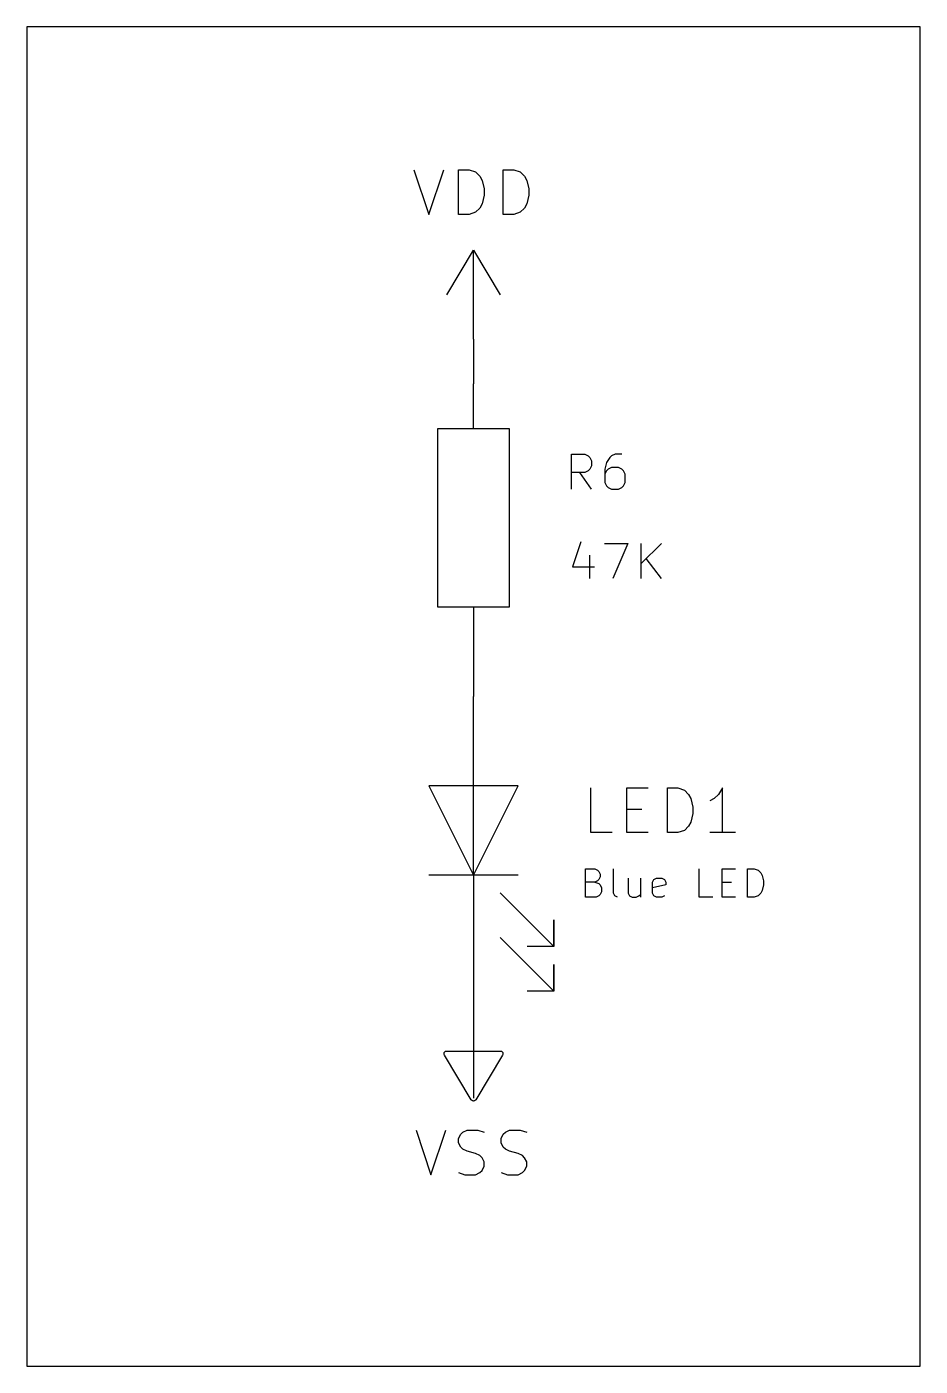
# Model space of a CAD drawing. Header units: millimetres. Extents: x 10 to 287, y -200 to -10.
# Drawn here: x 114.3 to 139.7, y -139.7 to -101.6 of the extents above; entities that cross this region are included whole.
import ezdxf

# ---------------------------------------------------------------- set-up
doc = ezdxf.new("R2010")
doc.units = ezdxf.units.MM
for name, color, linetype in [('GREENSIXTYFIVE', 129, 'CONTINUOUS'), ('LIGHTBLUE', 172, 'CONTINUOUS'), ('LIGHTGREEN', 92, 'CONTINUOUS'), ('RED', 14, 'CONTINUOUS')]:
    doc.layers.add(name, color=color, linetype=linetype)

msp = doc.modelspace()

# ---------------------------------------------------------------- linework, layer by layer
at = {"layer": 'GREENSIXTYFIVE', "linetype": 'CONTINUOUS'}
for p, q in [((125.3066, -105.6661), (125.7299, -106.9361)), ((125.7299, -106.9361), (126.1533, -105.6661)), ((126.5766, -106.9361), (126.5766, -105.6661)), ((126.5766, -105.6661), (126.879, -105.6661)), ((126.879, -105.6661), (127.0604, -105.7266)), ((127.0604, -105.7266), (127.1814, -105.8476)), ((127.1814, -105.8476), (127.2419, -105.9685)), ((127.8466, -106.9361), (127.8466, -105.6661)), ((127.8466, -105.6661), (128.149, -105.6661)), ((128.149, -105.6661), (128.3304, -105.7266)), ((128.3304, -105.7266), (128.4514, -105.8476)), ((128.4514, -105.8476), (128.5119, -105.9685)), ((127.2419, -105.9685), (127.3023, -106.2104)), ((127.3023, -106.2104), (127.3023, -106.3918)), ((128.5119, -105.9685), (128.5723, -106.2104)), ((128.5723, -106.2104), (128.5723, -106.3918)), ((127.2419, -106.6337), (127.1814, -106.7547)), ((127.3023, -106.3918), (127.2419, -106.6337)), ((128.5119, -106.6337), (128.4514, -106.7547)), ((128.5723, -106.3918), (128.5119, -106.6337)), ((126.879, -106.9361), (126.5766, -106.9361)), ((127.0604, -106.8757), (126.879, -106.9361)), ((127.1814, -106.7547), (127.0604, -106.8757)), ((128.149, -106.9361), (127.8466, -106.9361)), ((128.3304, -106.8757), (128.149, -106.9361)), ((128.4514, -106.7547), (128.3304, -106.8757)), ((129.785, -114.7561), (129.785, -113.7561)), ((129.785, -113.7561), (130.166, -113.7561)), ((130.166, -113.7561), (130.2612, -113.8037)), ((130.2612, -113.8037), (130.3089, -113.8513)), ((130.3089, -113.8513), (130.3565, -113.9465)), ((130.8803, -113.8513), (130.785, -113.9942)), ((130.9279, -113.8037), (130.8803, -113.8513)), ((131.0231, -113.7561), (130.9279, -113.8037)), ((131.2136, -113.7561), (131.0231, -113.7561)), ((130.166, -114.2799), (129.785, -114.2799)), ((130.3565, -114.7561), (130.0231, -114.2799)), ((130.2612, -114.2323), (130.166, -114.2799)), ((130.3089, -114.1846), (130.2612, -114.2323)), ((130.3565, -114.0894), (130.3089, -114.1846)), ((130.3565, -113.9465), (130.3565, -114.0894)), ((130.785, -113.9942), (130.7374, -114.1846)), ((130.7374, -114.1846), (130.7374, -114.5656)), ((130.785, -114.2323), (130.7374, -114.3275)), ((130.8327, -114.1846), (130.785, -114.2323)), ((130.9279, -114.137), (130.8327, -114.1846)), ((131.1184, -114.137), (130.9279, -114.137)), ((131.2136, -114.1846), (131.1184, -114.137)), ((131.2612, -114.2323), (131.2136, -114.1846)), ((131.3089, -114.3275), (131.2612, -114.2323)), ((130.7374, -114.5656), (130.785, -114.6608)), ((130.785, -114.6608), (130.8327, -114.7085)), ((131.2136, -114.7085), (131.2612, -114.6608)), ((131.2612, -114.6608), (131.3089, -114.5656)), ((131.3089, -114.5656), (131.3089, -114.3275)), ((130.8327, -114.7085), (130.9279, -114.7561)), ((130.9279, -114.7561), (131.1184, -114.7561)), ((131.1184, -114.7561), (131.2136, -114.7085)), ((130.056, -116.2485), (129.8179, -116.9627)), ((130.7227, -116.2961), (131.3894, -116.2961)), ((131.3894, -116.2961), (130.9608, -117.2961)), ((131.7703, -117.2961), (131.7703, -116.2961)), ((132.3418, -116.2961), (131.7703, -116.8675)), ((129.8179, -116.9627), (130.437, -116.9627)), ((130.2941, -116.6294), (130.2941, -117.2961)), ((132.3418, -117.2961), (131.9132, -116.7246)), ((130.3345, -124.5226), (130.3345, -123.2526)), ((131.3626, -124.5226), (131.3626, -123.2526)), ((131.3626, -123.2526), (131.9674, -123.2526)), ((132.5116, -124.5226), (132.5116, -123.2526)), ((132.5116, -123.2526), (132.814, -123.2526)), ((132.814, -123.2526), (132.9954, -123.3131)), ((132.9954, -123.3131), (133.1164, -123.4341)), ((133.1164, -123.4341), (133.1769, -123.555)), ((133.9631, -123.4341), (133.8421, -123.555)), ((134.084, -123.2526), (133.9631, -123.4341)), ((134.084, -124.5226), (134.084, -123.2526)), ((133.1769, -123.555), (133.2373, -123.7969)), ((133.2373, -123.7969), (133.2373, -123.9783)), ((133.8421, -123.555), (133.7212, -123.6155)), ((131.3626, -123.8574), (131.786, -123.8574)), ((133.2373, -123.9783), (133.1769, -124.2202)), ((130.9393, -124.5226), (130.3345, -124.5226)), ((131.9674, -124.5226), (131.3626, -124.5226)), ((132.814, -124.5226), (132.5116, -124.5226)), ((132.9954, -124.4622), (132.814, -124.5226)), ((133.1164, -124.3412), (132.9954, -124.4622)), ((133.1769, -124.2202), (133.1164, -124.3412)), ((134.4469, -124.5226), (133.7212, -124.5226)), ((125.3671, -132.9822), (125.7904, -134.2522)), ((125.7904, -134.2522), (126.2138, -132.9822)), ((126.5767, -133.2241), (126.6371, -133.1032)), ((126.5767, -133.3451), (126.5767, -133.2241)), ((126.6371, -133.466), (126.5767, -133.3451)), ((126.6371, -133.1032), (126.6976, -133.0427)), ((126.6976, -133.0427), (126.8186, -132.9822)), ((126.8186, -132.9822), (127.1209, -132.9822)), ((127.1209, -132.9822), (127.3024, -133.0427)), ((127.7862, -133.2241), (127.8466, -133.1032)), ((127.7862, -133.3451), (127.7862, -133.2241)), ((127.8466, -133.466), (127.7862, -133.3451)), ((127.8466, -133.1032), (127.9071, -133.0427)), ((127.9071, -133.0427), (128.0281, -132.9822)), ((128.0281, -132.9822), (128.3304, -132.9822)), ((128.3304, -132.9822), (128.5119, -133.0427)), ((126.6976, -133.5265), (126.6371, -133.466)), ((126.8186, -133.587), (126.6976, -133.5265)), ((127.0605, -133.6475), (126.8186, -133.587)), ((127.1814, -133.7079), (127.0605, -133.6475)), ((127.2419, -133.7684), (127.1814, -133.7079)), ((127.9071, -133.5265), (127.8466, -133.466)), ((128.0281, -133.587), (127.9071, -133.5265)), ((128.27, -133.6475), (128.0281, -133.587)), ((128.3909, -133.7079), (128.27, -133.6475)), ((128.4514, -133.7684), (128.3909, -133.7079)), ((127.3024, -133.8894), (127.2419, -133.7684)), ((127.2419, -134.1313), (127.3024, -134.0103)), ((127.3024, -134.0103), (127.3024, -133.8894)), ((128.5119, -133.8894), (128.4514, -133.7684)), ((128.4514, -134.1313), (128.5119, -134.0103)), ((128.5119, -134.0103), (128.5119, -133.8894)), ((126.5767, -134.1918), (126.7581, -134.2522)), ((126.7581, -134.2522), (127.0605, -134.2522)), ((127.0605, -134.2522), (127.1814, -134.1918)), ((127.1814, -134.1918), (127.2419, -134.1313)), ((127.7862, -134.1918), (127.9676, -134.2522)), ((127.9676, -134.2522), (128.27, -134.2522)), ((128.27, -134.2522), (128.3909, -134.1918)), ((128.3909, -134.1918), (128.4514, -134.1313))]:
    msp.add_line(p, q, dxfattribs=at)
at = {"layer": 'LIGHTBLUE', "linetype": 'CONTINUOUS'}
for p, q in [((114.3, -101.6), (114.3, -139.7)), ((139.7, -101.6), (114.3, -101.6)), ((139.7, -139.7), (139.7, -101.6)), ((130.1814, -126.3545), (130.1814, -125.5545)), ((130.1814, -125.5545), (130.4481, -125.5545)), ((130.4481, -125.5545), (130.5243, -125.5926)), ((130.5243, -125.5926), (130.5624, -125.6307)), ((130.5624, -125.6307), (130.6005, -125.7069)), ((130.6005, -125.7069), (130.6005, -125.7831)), ((130.9814, -126.2403), (130.9814, -125.5545)), ((133.4194, -126.3545), (133.4194, -125.5545)), ((134.067, -126.3545), (134.067, -125.5545)), ((134.067, -125.5545), (134.448, -125.5545)), ((134.7908, -126.3545), (134.7908, -125.5545)), ((134.7908, -125.5545), (134.9813, -125.5545)), ((134.9813, -125.5545), (135.0956, -125.5926)), ((135.0956, -125.5926), (135.1718, -125.6688)), ((135.1718, -125.6688), (135.2099, -125.745)), ((130.4481, -125.9355), (130.1814, -125.9355)), ((130.5243, -125.8974), (130.4481, -125.9355)), ((130.4481, -125.9355), (130.5624, -125.9736)), ((130.5624, -125.8593), (130.5243, -125.8974)), ((130.6005, -125.7831), (130.5624, -125.8593)), ((130.5624, -125.9736), (130.6005, -126.0117)), ((130.6005, -126.0117), (130.6386, -126.0879)), ((130.6386, -126.0879), (130.6386, -126.2022)), ((131.4004, -125.8212), (131.4004, -126.2403)), ((131.7433, -125.8212), (131.7433, -126.3545)), ((132.0861, -125.9355), (132.1242, -125.8593)), ((132.0861, -126.2403), (132.0861, -125.9355)), ((132.4671, -126.0117), (132.0861, -126.0879)), ((132.1242, -125.8593), (132.2004, -125.8212)), ((132.2004, -125.8212), (132.3528, -125.8212)), ((132.3528, -125.8212), (132.429, -125.8593)), ((132.429, -125.8593), (132.4671, -125.9355)), ((132.4671, -125.9355), (132.4671, -126.0117)), ((134.067, -125.9355), (134.3337, -125.9355)), ((135.2099, -125.745), (135.248, -125.8974)), ((135.248, -126.0117), (135.2099, -126.1641)), ((135.248, -125.8974), (135.248, -126.0117)), ((130.4862, -126.3545), (130.1814, -126.3545)), ((130.5624, -126.3165), (130.4862, -126.3545)), ((130.6005, -126.2784), (130.5624, -126.3165)), ((130.6386, -126.2022), (130.6005, -126.2784)), ((131.0195, -126.3165), (130.9814, -126.2403)), ((131.0957, -126.3545), (131.0195, -126.3165)), ((131.4004, -126.2403), (131.4385, -126.3165)), ((131.4385, -126.3165), (131.5147, -126.3545)), ((131.5147, -126.3545), (131.629, -126.3545)), ((131.629, -126.3545), (131.7052, -126.3165)), ((131.7052, -126.3165), (131.7433, -126.2784)), ((132.1242, -126.3165), (132.0861, -126.2403)), ((132.2004, -126.3545), (132.1242, -126.3165)), ((132.3528, -126.3545), (132.2004, -126.3545)), ((132.429, -126.3165), (132.3528, -126.3545)), ((133.8004, -126.3545), (133.4194, -126.3545)), ((134.448, -126.3545), (134.067, -126.3545)), ((134.9813, -126.3545), (134.7908, -126.3545)), ((135.0956, -126.3165), (134.9813, -126.3545)), ((135.1718, -126.2403), (135.0956, -126.3165)), ((135.2099, -126.1641), (135.1718, -126.2403)), ((114.3, -139.7), (139.7, -139.7))]:
    msp.add_line(p, q, dxfattribs=at)
at = {"layer": 'LIGHTGREEN', "linetype": 'CONTINUOUS'}
for p, q in [((127, -110.49), (127, -111.76)), ((127, -119.38), (127, -120.65)), ((127, -128.27), (127, -129.54))]:
    msp.add_line(p, q, dxfattribs=at)
at = {"layer": 'RED', "linetype": 'CONTINUOUS'}
for p, q in [((126.238, -109.22), (127, -107.95)), ((127, -107.95), (127.762, -109.22)), ((127, -110.49), (127, -107.95)), ((127, -113.03), (127, -111.76)), ((125.984, -118.11), (125.984, -113.03)), ((125.984, -113.03), (128.016, -113.03)), ((128.016, -113.03), (128.016, -118.11)), ((128.016, -118.11), (125.984, -118.11)), ((127, -118.11), (127, -119.38)), ((127, -123.19), (127, -120.65)), ((128.27, -123.19), (125.73, -123.19)), ((125.73, -123.19), (127, -125.73)), ((127, -125.73), (127, -123.19)), ((127, -125.73), (128.27, -123.19)), ((128.27, -125.73), (125.73, -125.73)), ((127, -125.73), (127, -128.27)), ((127.762, -126.238), (129.286, -127.762)), ((129.286, -127.762), (129.286, -127)), ((129.286, -127), (129.286, -127.762)), ((127.762, -127.508), (129.286, -129.032)), ((129.286, -127.762), (128.524, -127.762)), ((129.286, -129.032), (129.286, -128.27)), ((129.286, -128.27), (129.286, -129.032)), ((129.286, -129.032), (128.524, -129.032)), ((127, -129.54), (127, -132.08)), ((126.1619, -130.8063), (126.1633, -130.8006)), ((126.1633, -130.8156), (126.1619, -130.8063)), ((126.1633, -130.7951), (126.1668, -130.7865)), ((126.1633, -130.8006), (126.1633, -130.7951)), ((126.1633, -130.8249), (126.1633, -130.8156)), ((126.1654, -130.8301), (126.1633, -130.8249)), ((126.1663, -130.8357), (126.1654, -130.8301)), ((126.1727, -130.8492), (126.1663, -130.8357)), ((126.1668, -130.7865), (126.1691, -130.7774)), ((126.1691, -130.7774), (126.1724, -130.7728)), ((126.1724, -130.7728), (126.1746, -130.7677)), ((126.9347, -132.1192), (126.1727, -130.8492)), ((126.1746, -130.7677), (126.1812, -130.761)), ((126.1812, -130.761), (126.1868, -130.7536)), ((126.1868, -130.7536), (126.1915, -130.7507)), ((126.1915, -130.7507), (126.1957, -130.7466)), ((126.1957, -130.7466), (126.2045, -130.7429)), ((126.2045, -130.7429), (126.2123, -130.7383)), ((126.2123, -130.7383), (126.2178, -130.7374)), ((126.2178, -130.7374), (126.2231, -130.7353)), ((126.2231, -130.7353), (126.238, -130.7338)), ((126.238, -130.7338), (127.762, -130.7338)), ((127.8274, -130.8492), (127.0653, -132.1192)), ((127.762, -130.7338), (127.7769, -130.7353)), ((127.7769, -130.7353), (127.7817, -130.7373)), ((127.7817, -130.7373), (127.7877, -130.7382)), ((127.7877, -130.7382), (127.7958, -130.7431)), ((127.7958, -130.7431), (127.8043, -130.7466)), ((127.8043, -130.7466), (127.8084, -130.7507)), ((127.8084, -130.7507), (127.8132, -130.7536)), ((127.8132, -130.7536), (127.8187, -130.761)), ((127.8187, -130.761), (127.8254, -130.7677)), ((127.8254, -130.7677), (127.8275, -130.7728)), ((127.8337, -130.8356), (127.8274, -130.8492)), ((127.8275, -130.7728), (127.8309, -130.7774)), ((127.8309, -130.7774), (127.8331, -130.7865)), ((127.8331, -130.7865), (127.8367, -130.7951)), ((127.8345, -130.8302), (127.8337, -130.8356)), ((127.8367, -130.8249), (127.8345, -130.8302)), ((127.8367, -130.7951), (127.8367, -130.8006)), ((127.8367, -130.8006), (127.8381, -130.8063)), ((127.8381, -130.8063), (127.8367, -130.8156)), ((127.8367, -130.8156), (127.8367, -130.8249)), ((126.9436, -132.1312), (126.9347, -132.1192)), ((126.9465, -132.1334), (126.9436, -132.1312)), ((126.9488, -132.1364), (126.9465, -132.1334)), ((126.958, -132.1419), (126.9488, -132.1364)), ((126.9674, -132.1489), (126.958, -132.1419)), ((126.9712, -132.1498), (126.9674, -132.1489)), ((126.9743, -132.1517), (126.9712, -132.1498)), ((126.9847, -132.1532), (126.9743, -132.1517)), ((126.9964, -132.1562), (126.9847, -132.1532)), ((127.0003, -132.1556), (126.9964, -132.1562)), ((127.0037, -132.1561), (127.0003, -132.1556)), ((127.0137, -132.1535), (127.0037, -132.1561)), ((127.0257, -132.1518), (127.0137, -132.1535)), ((127.029, -132.1497), (127.0257, -132.1518)), ((127.0326, -132.1489), (127.029, -132.1497)), ((127.0416, -132.1421), (127.0326, -132.1489)), ((127.0512, -132.1364), (127.0416, -132.1421)), ((127.0534, -132.1334), (127.0512, -132.1364)), ((127.0564, -132.1312), (127.0534, -132.1334)), ((127.0653, -132.1192), (127.0564, -132.1312))]:
    msp.add_line(p, q, dxfattribs=at)

doc.saveas('drawing.dxf')
